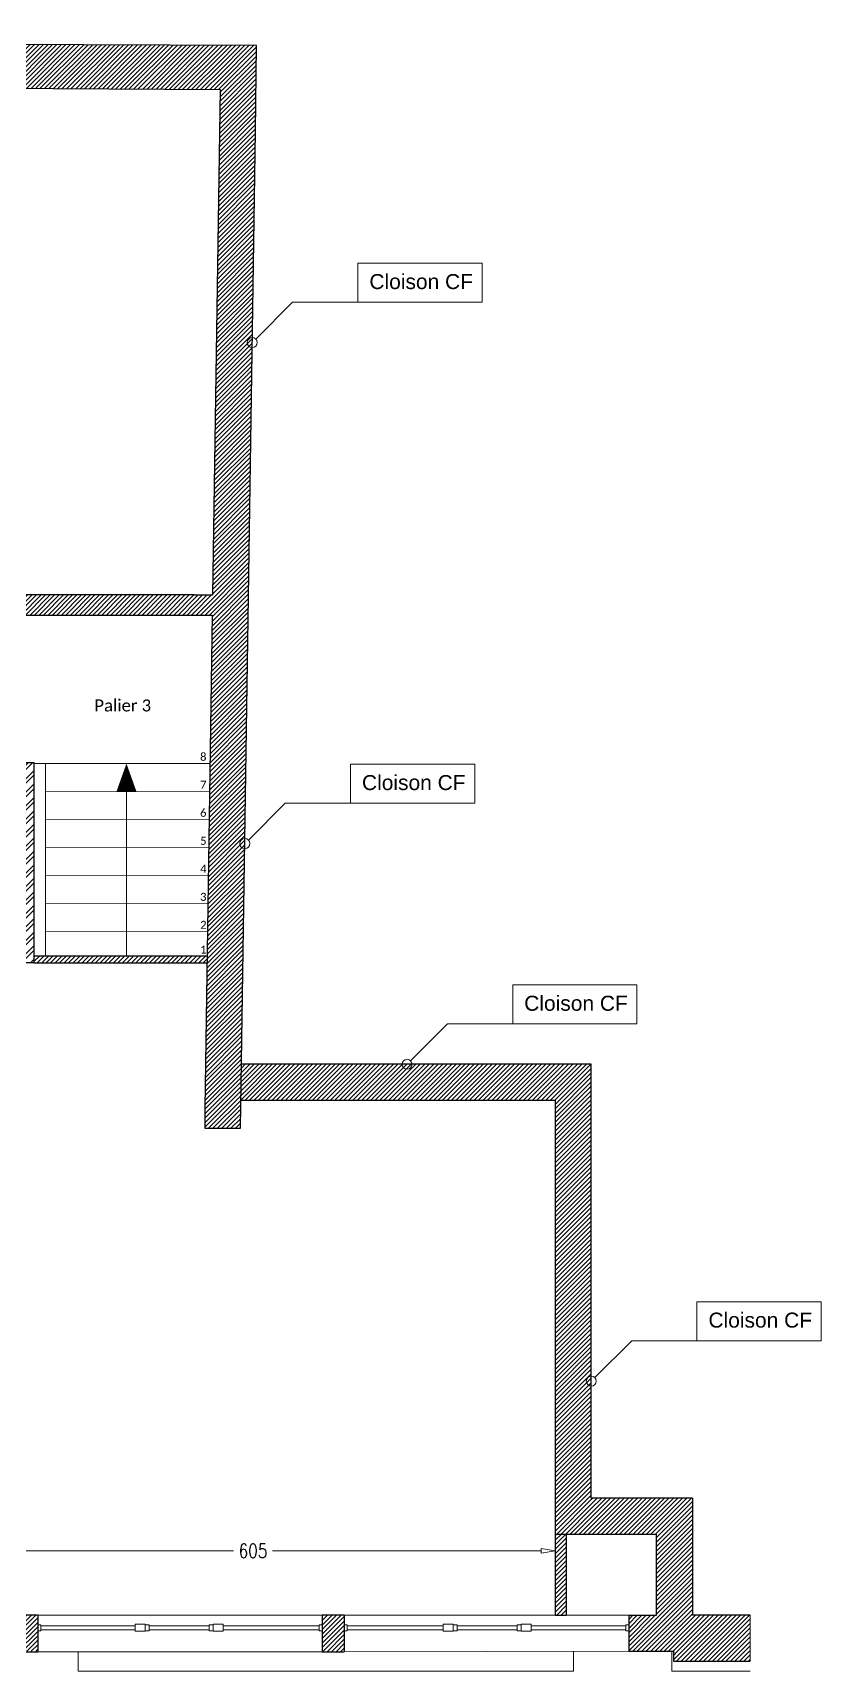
# Model space of a CAD drawing. Header units: millimetres. Extents: x -14819 to 43195, y -10328 to 20814.
# Drawn here: x 9009 to 9798, y 19176 to 20814 of the extents above; entities that cross this region are included whole.
import ezdxf
from ezdxf.enums import TextEntityAlignment as Align

# ---------------------------------------------------------------- set-up
doc = ezdxf.new("R2010")
doc.units = ezdxf.units.MM
doc.header["$PDMODE"] = 3
doc.linetypes.add('Chemin', pattern=[0.5, 0.3, -0.2])
for name, color, linetype, lineweight in [('-SOCNA- Fer- Coffrage', 173, 'Continuous', 25), ('01 - Gros Oeuvre', 7, 'Continuous', 25), ('05 - Menuiserie', 150, 'Continuous', 5), ('41 - Côtes Intérieures', 71, 'Continuous', 9), ('50 - Signes', 12, 'Continuous', 9), ('59 - TxT', 120, 'Continuous', 0), ('_Texte', 7, 'Continuous', 15), ('Escalier', 8, 'Continuous', 18), ('Etiquette', 7, 'Continuous', 13), ('Lignes', 92, 'Continuous', 9), ('Mur_coupe', 7, 'Continuous', 25), ('Mur_vu', 8, 'Continuous', 18)]:
    doc.layers.add(name, color=color, linetype=linetype, lineweight=lineweight)
doc.layers.add('10 - Hachures', color=7, linetype='Continuous', lineweight=18, true_color=0x646464)
doc.styles.add('CR_Cot', font='simplex.shx', dxfattribs={"width": 0.8})
doc.styles.add('Legend', font='calibri.ttf')
doc.styles.get("Standard").update_dxf_attribs({"font": 'arial.ttf'})
doc.dimstyles.get("Standard").update_dxf_attribs({"dimtxt": 14, "dimasz": 14, "dimexe": 0.18, "dimexo": 0.0625, "dimgap": 5, "dimtad": 0, "dimtoh": 1, "dimdec": 0, "dimzin": 0, "dimdsep": 46, "dimtxsty": 'CR_Cot', "dimblk": 'CLOSEDBLANK', "dimcen": 0, "dimse1": 1, "dimse2": 1, "dimadec": 0, "dimazin": 0, "dimtfac": 1, "dimtdec": 0, "dimtofl": 0, "dimtmove": 0, "dimatfit": 3, "dimfxl": 1, "dimtolj": 1, "dimtzin": 0, "dimarcsym": 0})
pattern_1 = [(45, (-6623.518, -9169.1808), (-2.245064, 2.245064), [])]
pattern_2 = [(45, (-15792.2125, -6420.9013), (-2.24506403, 2.24506403), [])]

# ---------------------------------------------------------------- blocks, each defined once
blk = doc.blocks.new('A$C8dbd40ad')
at = {"layer": 'Etiquette', "linetype": 'Continuous'}
for points in [[(-65.3, 0), (-102.1, -36.9)], [(0, 0), (-65.3, 0)]]:
    blk.add_lwpolyline(points, dxfattribs=at)
blk.add_circle((-105.7, -40.4), 5, dxfattribs=at)
blk = doc.blocks.new('_ClosedBlank')
at = {"color": 0, "linetype": 'ByBlock', "lineweight": -2}
for p, q in [((-1, 0.17), (0, 0)), ((-1, 0.17), (-1, -0.17)), ((0, 0), (-1, -0.17))]:
    blk.add_line(p, q, dxfattribs=at)
blk = doc.blocks.new('*D774')
at = {"layer": '41 - Côtes Intérieures', "color": 0, "lineweight": -2, "transparency": 16777216}
for p, q in [((8939.2, 9285.3), (9208.3, 9285.3)), ((9516.1, 9285.3), (9247.1, 9285.3))]:
    blk.add_line(p, q, dxfattribs=at)
at = {"layer": 'Defpoints', "color": 0, "lineweight": 18, "transparency": 16777216}
for p in [(9530.1, 9285.3), (8925.2, 9232), (9530.1, 9232, 195)]:
    blk.add_point(p, dxfattribs=at)
at = {"layer": '41 - Côtes Intérieures', "color": 0, "lineweight": -2, "transparency": 16777216, "xscale": 14, "yscale": 14, "zscale": 14, "rotation": 180}
blk.add_blockref('_ClosedBlank', (8925.2, 9285.3), dxfattribs=at)
at = {"layer": '41 - Côtes Intérieures', "color": 0, "lineweight": -2, "transparency": 16777216, "xscale": 14, "yscale": 14, "zscale": 14}
blk.add_blockref('_ClosedBlank', (9530.1, 9285.3), dxfattribs=at)
at = {"layer": '41 - Côtes Intérieures', "color": 0, "lineweight": 18, "transparency": 16777216, "insert": (9227.7, 9285.3), "char_height": 14, "attachment_point": 5, "style": 'CR_Cot'}
blk.add_mtext('\\A1;605', dxfattribs=at)
blk = doc.blocks.new('A$Cf71503db')
at = {"layer": '-SOCNA- Fer- Coffrage', "ltscale": 1.5}
h = blk.add_hatch(dxfattribs=at)
h.set_pattern_fill('ANSI32', color=8)
h.set_pattern_definition([(45, (-33377.676, -7507.592), (-6.735192, 6.735192), []), (45, (-33373.185, -7507.592), (-6.735192, 6.735192), [])])
h.paths.add_polyline_path([(2384, 898.2), (2384, 698.2), (2404, 698.2), (2404, 898.2)])
h.paths.add_polyline_path([(2224, 698.2), (2224, 898.2), (2204, 898.2), (2204, 698.2)])
at = {"layer": '10 - Hachures', "lineweight": 18}
h = blk.add_hatch(dxfattribs=at)
h.set_pattern_fill('ANSI31', color=256)
h.set_pattern_definition(pattern_1)
h.paths.add_polyline_path([(1144.6, 1622.2), (1144.6, 1578.2), (2590.3, 1571.2), (2590.3, 1615.2), (1559.5, 1620.2)])
h = blk.add_hatch(dxfattribs=at)
h.set_pattern_fill('ANSI31', color=256)
h.set_pattern_definition(pattern_1)
h.paths.add_polyline_path([(2625.7, 1529.4), (2626.9, 1615), (2590.3, 1615.2), (2590.3, 1571.2), (2582.8, 1065.8), (2564.8, 1065.8), (2564.8, 1045.8), (2582.5, 1045.8), (2575.2, 552.8), (2575.2, 532.8), (2610.9, 532.8)])
h = blk.add_hatch(dxfattribs=at)
h.set_pattern_fill('ANSI31', color=256)
h.set_pattern_definition(pattern_1)
h.paths.add_polyline_path([(2040.9, 1065.8), (2564.8, 1065.8), (2564.8, 1045.8), (2040.9, 1045.8)])
h = blk.add_hatch(dxfattribs=at)
h.set_pattern_fill('ANSI31', color=256)
h.set_pattern_definition(pattern_1)
h.paths.add_polyline_path([(2577.4, 705.2), (2415.6, 705.2), (2415.6, 705.2), (2404, 705.2), (2404, 698.2), (2577.3, 698.2)])
at = {"layer": '10 - Hachures'}
h = blk.add_hatch(dxfattribs=at)
h.set_pattern_fill('ANSI31', color=256, style=0)
h.set_pattern_definition(pattern_2)
h.paths.add_polyline_path([(2925.7, 596.7), (2611.8, 596.7), (2611.3, 560.7), (2925.7, 560.7)], flags=0)
h = blk.add_hatch(dxfattribs=at)
h.set_pattern_fill('ANSI31', color=256, style=0)
h.set_pattern_definition(pattern_2)
h.paths.add_polyline_path([(2925.7, 596.7), (2925.7, 127), (2961.7, 127), (2961.7, 596.7)], flags=0)
h = blk.add_hatch(dxfattribs=at)
h.set_pattern_fill('ANSI31', color=256, style=0)
h.set_pattern_definition(pattern_2)
h.paths.add_polyline_path([(2961.7, 163), (2961.7, 127), (3062.9, 127), (3062.9, 163)], flags=0)
at = {"layer": '10 - Hachures', "lineweight": 18}
h = blk.add_hatch(dxfattribs=at)
h.set_pattern_fill('ANSI31', color=256)
h.set_pattern_definition(pattern_1)
h.paths.add_polyline_path([(2936.7, 127), (2925.7, 127), (2925.7, 46), (2936.7, 46)])
at = {"layer": '10 - Hachures'}
h = blk.add_hatch(dxfattribs=at)
h.set_pattern_fill('ANSI31', color=256, style=0)
h.set_pattern_definition(pattern_2)
h.paths.add_polyline_path([(3026.9, 127), (3026.9, 46), (3062.9, 46), (3062.9, 127)], flags=0)
h = blk.add_hatch(dxfattribs=at)
h.set_pattern_fill('ANSI31', color=256, style=0)
h.set_pattern_definition(pattern_2)
h.paths.add_polyline_path([(69.9, 46), (8.3, 46), (9.9, 10), (69.9, 10), (884.8, 10), (884.8, 46), (69.9, 46)])
h.paths.add_polyline_path([(1484.8, 46), (1478.8, 46), (1478.8, 10), (1647.4, 10), (1647.4, 46), (1559.5, 46)])
h.paths.add_polyline_path([(1170.8, 46), (1170.8, 10), (1192.8, 10), (1192.8, 46)])
h.paths.add_polyline_path([(2401.9, 46), (2241, 46), (2241, 10), (2407.9, 10), (2407.9, 46)])
h.paths.add_polyline_path([(3005.1, 46), (2999.1, 46), (2999.1, 10), (3026.9, 10), (3026.9, 46)])
h = blk.add_hatch(dxfattribs=at)
h.set_pattern_fill('ANSI31', color=256, style=0)
h.set_pattern_definition(pattern_2)
h.paths.add_polyline_path([(1933.4, 46), (1933.4, 10), (1955.4, 10), (1955.4, 46)])
h.paths.add_polyline_path([(2714.5, 46), (2692.5, 46), (2692.5, 9.5), (2714.5, 9.5), (2714.5, 30)])
h = blk.add_hatch(dxfattribs=at)
h.set_pattern_fill('ANSI31', color=256, style=0)
h.set_pattern_definition(pattern_2)
h.paths.add_polyline_path([(3042.3, 46), (3026.9, 46), (3026.9, 10), (3120.8, 10), (3120.8, 46), (3062.9, 46)], flags=0)
h = blk.add_hatch(dxfattribs=at)
h.set_pattern_fill('ANSI31', color=256, style=0)
h.set_pattern_definition(pattern_2)
h.paths.add_polyline_path([(3043.8, 10), (3043.8, 0), (3120.8, 0), (3120.8, 10), (3062.9, 10)], flags=0)
at = {"layer": '-SOCNA- Fer- Coffrage', "color": 4, "ltscale": 1.5}
for p, q in [((2384, 898.2, 487.5), (2404, 898.2, 487.5)), ((2404, 898.2, 487.5), (2404, 698.2, 487.5)), ((2404, 698.2, 487.5), (2384, 698.2, 487.5))]:
    blk.add_line(p, q, dxfattribs=at)
at = {"layer": '01 - Gros Oeuvre'}
for p, q in [((2714.5, 46), (2692.5, 46)), ((2692.5, 46), (2692.5, 9.5)), ((2363.2, 9.5), (2407.9, 9.5)), ((2692.5, 9.5), (2714.5, 9.5)), ((2999.1, 10), (3043.8, 10)), ((3043.8, 10), (3043.8, 0)), ((3043.8, 0), (3120.8, 0))]:
    blk.add_line(p, q, dxfattribs=at)
at = {"layer": '05 - Menuiserie', "extrusion": (0, 0, -1)}
for p, q in [((2407.9, 36.5), (2410.9, 36.5)), ((2407.9, 36.5), (2407.9, 30.5)), ((2410.9, 36.5), (2410.9, 30.5)), ((2505.5, 37), (2515.5, 37)), ((2505.5, 37), (2505.5, 30)), ((2515.5, 37), (2515.5, 30)), ((2515.5, 36.5), (2519.5, 36.5)), ((2515.5, 36.5), (2515.5, 30.5)), ((2519.5, 36.5), (2519.5, 30.5)), ((2579.5, 36.5), (2583.5, 36.5)), ((2579.5, 36.5), (2579.5, 30.5)), ((2583.5, 37), (2593.5, 37)), ((2583.5, 37), (2583.5, 30)), ((2583.5, 36.5), (2583.5, 30.5)), ((2593.5, 37), (2593.5, 30)), ((2714.5, 36.5), (2717.5, 36.5)), ((2714.5, 36.5), (2714.5, 30.5)), ((2717.5, 36.5), (2717.5, 30.5)), ((2813.5, 37), (2823.5, 37)), ((2813.5, 37), (2813.5, 30)), ((2823.5, 37), (2823.5, 30)), ((2823.5, 36.5), (2827.5, 36.5)), ((2823.5, 36.5), (2823.5, 30.5)), ((2827.5, 36.5), (2827.5, 30.5)), ((2887.5, 36.5), (2891.5, 36.5)), ((2887.5, 36.5), (2887.5, 30.5)), ((2891.5, 37), (2901.5, 37)), ((2891.5, 37), (2891.5, 30)), ((2891.5, 36.5), (2891.5, 30.5)), ((2901.5, 37), (2901.5, 30)), ((2410.9, 30.5), (2407.9, 30.5)), ((2515.5, 30), (2505.5, 30)), ((2519.5, 30.5), (2515.5, 30.5)), ((2583.5, 30.5), (2579.5, 30.5)), ((2593.5, 30), (2583.5, 30)), ((2717.5, 30.5), (2714.5, 30.5)), ((2823.5, 30), (2813.5, 30)), ((2827.5, 30.5), (2823.5, 30.5)), ((2891.5, 30.5), (2887.5, 30.5)), ((2901.5, 30), (2891.5, 30))]:
    blk.add_line(p, q, dxfattribs=at)
at = {"layer": '05 - Menuiserie'}
for p, q in [((2410.9, 35.5), (2505.5, 35.5)), ((2410.9, 35.5), (2410.9, 31.5)), ((2505.5, 35.5), (2505.5, 31.5)), ((2519.5, 35.5), (2579.5, 35.5)), ((2519.5, 35.5), (2519.5, 31.5)), ((2579.5, 35.5), (2579.5, 31.5)), ((2593.5, 35.5), (2689.5, 35.5)), ((2593.5, 35.5), (2593.5, 31.5)), ((2692.5, 36.5), (2689.5, 36.5)), ((2689.5, 36.5), (2689.5, 30.5)), ((2689.5, 35.5), (2689.5, 31.5)), ((2692.5, 36.5), (2692.5, 30.5)), ((2717.5, 35.5), (2813.5, 35.5)), ((2717.5, 35.5), (2717.5, 31.5)), ((2813.5, 35.5), (2813.5, 31.5)), ((2827.5, 35.5), (2887.5, 35.5)), ((2827.5, 35.5), (2827.5, 31.5)), ((2887.5, 35.5), (2887.5, 31.5)), ((2901.5, 35.5), (2996.1, 35.5)), ((2901.5, 35.5), (2901.5, 31.5)), ((2999.1, 36.5), (2996.1, 36.5)), ((2996.1, 36.5), (2996.1, 30.5)), ((2996.1, 35.5), (2996.1, 31.5)), ((2999.1, 36.5), (2999.1, 30.5)), ((2505.5, 31.5), (2410.9, 31.5)), ((2579.5, 31.5), (2519.5, 31.5)), ((2689.5, 31.5), (2593.5, 31.5)), ((2689.5, 30.5), (2692.5, 30.5)), ((2813.5, 31.5), (2717.5, 31.5)), ((2887.5, 31.5), (2827.5, 31.5)), ((2996.1, 31.5), (2901.5, 31.5)), ((2996.1, 30.5), (2999.1, 30.5))]:
    blk.add_line(p, q, dxfattribs=at)
at = {"layer": '50 - Signes', "elevation": 195, "flags": 128}
blk.add_lwpolyline([(2496.7, 869.3, 20, 0, 0), (2496.7, 897.3, 0, 0, 0)], format="xyseb", dxfattribs=at)
blk.add_lwpolyline([(2496.7, 705.3), (2496.7, 869.3)], dxfattribs=at)
at = {"layer": 'Escalier', "elevation": 195, "flags": 128}
for points in [[(2404, 897.2), (2580.7, 897.3)], [(2415.6, 869.2), (2580.3, 869.3)], [(2415.6, 841.2), (2579.9, 841.3)], [(2415.6, 813.2), (2579.5, 813.3)], [(2415.6, 785.2), (2579.1, 785.3)], [(2415.6, 757.2), (2578.6, 757.3)], [(2415.6, 729.2), (2578.2, 729.3)]]:
    blk.add_lwpolyline(points, dxfattribs=at)
at = {"layer": 'Etiquette', "linetype": 'Continuous'}
for points in [[(2852.6, 1397.5), (2728.2, 1397.5), (2728.2, 1358.5), (2852.6, 1358.5)], [(2845.2, 896.7), (2720.8, 896.7), (2720.8, 857.7), (2845.2, 857.7)], [(3007.4, 676.1), (2883.1, 676.1), (2883.1, 637.1), (3007.4, 637.1)], [(3191.8, 359.4), (3067.4, 359.4), (3067.4, 320.4), (3191.8, 320.4)]]:
    blk.add_lwpolyline(points, close=True, dxfattribs=at)
at = {"layer": 'Lignes', "color": 7}
blk.add_line((3120.8, 46), (3120.8, 0), dxfattribs=at)
at = {"layer": 'Mur_coupe'}
for p, q in [((2626.9, 1615), (-68.5, 1627.8)), ((-0.4, 1583.8), (2590.3, 1571.2)), ((2590.3, 1571.2), (2582.8, 1065.8)), ((2610.9, 532.8), (2625.7, 1529.4)), ((2564.8, 1065.8), (2040.9, 1065.8)), ((2041.9, 1045.8), (2564.8, 1045.8)), ((2564.8, 1045.8), (2582.5, 1045.8)), ((2582.5, 1045.8), (2575.2, 552.8)), ((2961.7, 596.7), (2611.8, 596.7)), ((2961.7, 163), (2961.7, 596.7)), ((2611.3, 560.7), (2925.7, 560.7)), ((2615, 560.7), (2925.7, 560.7)), ((2615, 560.7), (2925.7, 560.7)), ((2925.7, 560.7), (2925.7, 127)), ((2925.7, 560.7), (2925.7, 127)), ((2925.7, 560.7), (2925.7, 127)), ((2575.2, 532.8), (2610.9, 532.8)), ((3062.9, 163), (2961.7, 163)), ((3062.9, 163), (3062.9, 46)), ((2925.7, 127), (3026.9, 127)), ((3026.9, 46), (3026.9, 127)), ((2407.9, 46), (2241, 46)), ((2407.9, 46), (2407.9, 9.5)), ((2714.5, 46), (2692.5, 46)), ((2692.5, 46), (2692.5, 9.5)), ((2714.5, 46), (2714.5, 9.5)), ((2999.1, 46), (3026.9, 46)), ((2999.1, 46), (2999.1, 10)), ((3120.8, 46), (3062.9, 46))]:
    blk.add_line(p, q, dxfattribs=at)
for points in [[(2625.7, 1529.4), (2626.9, 1615)], [(2564.8, 1065.8), (2582.8, 1065.8)], [(2575.2, 552.8), (2575.2, 532.8)], [(2925.7, 127), (2925.7, 46)], [(2936.7, 127), (2936.7, 46)], [(2925.7, 46), (2936.7, 46)]]:
    blk.add_lwpolyline(points, dxfattribs=at)
at = {"layer": 'Mur_coupe', "elevation": 487.5}
for points in [[(2404, 705.2), (2577.3, 705.2)], [(2404, 698.2), (2577.3, 698.2)]]:
    blk.add_lwpolyline(points, dxfattribs=at)
at = {"layer": 'Mur_vu'}
for p, q in [((2407.9, 46), (2692.5, 46)), ((2407.9, 46), (2692.5, 46)), ((2714.5, 46), (2999.1, 46)), ((2714.5, 46), (2999.1, 46)), ((2448.4, 9.5), (2448.4, -10)), ((2943.9, 9.5), (2943.9, -10)), ((3042.3, 9.5), (3042.3, -10)), ((2687.6, -10), (2448.4, -10)), ((2943.9, -10), (2687.6, -10)), ((3120.8, -10), (3042.3, -10))]:
    blk.add_line(p, q, dxfattribs=at)
at = {"layer": 'Mur_vu', "elevation": 195, "flags": 128}
blk.add_lwpolyline([(2415.6, 897.2), (2415.6, 705.2)], dxfattribs=at)
at = {"layer": 'Mur_vu', "lineweight": 18, "elevation": 195}
blk.add_lwpolyline([(2415.6, 705.2), (2404, 705.2)], dxfattribs=at)
at = {"layer": 'Mur_vu'}
for points in [[(2407.9, 9.5), (2692.5, 9.5)], [(2999.1, 10), (2714.5, 9.5)]]:
    blk.add_lwpolyline(points, dxfattribs=at)
at = {"layer": 'Etiquette', "lineweight": 18}
for p in [(2728.2, 1358.5), (2720.8, 857.7), (2883.1, 637.1), (3067.4, 320.4)]:
    blk.add_blockref('A$C8dbd40ad', p, dxfattribs=at)
at = {"layer": '59 - TxT', "linetype": 'Chemin', "ltscale": 0.1, "style": 'Legend'}
for s, p in [('8', (2576.7, 900.1, 195)), ('7', (2576.7, 872.1, 195)), ('6', (2576.7, 844.1, 195)), ('5', (2576.8, 816.1, 195)), ('4', (2576.8, 788.1, 195)), ('3', (2576.7, 760.1, 195)), ('2', (2576.8, 732.1, 195)), ('1', (2576.8, 707.4, 195))]:
    blk.add_text(s, height=8, dxfattribs=at).set_placement(p, align=Align.RIGHT)
at = {"layer": '59 - TxT', "linetype": 'Continuous', "char_height": 15, "attachment_point": 1}
for insert in [(2739.7, 1386.6), (2732.3, 885.8), (2894.6, 665.2), (3078.9, 348.5)]:
    blk.add_mtext_dynamic_manual_height_columns('Cloison CF', width=195.135, gutter_width=118.1, heights=[0], dxfattribs=dict(at, insert=insert))
at = {"layer": '_Texte', "linetype": 'Chemin', "ltscale": 0.1, "style": 'Legend'}
blk.add_text('Palier 3', height=12, dxfattribs=at).set_placement((2464.6, 949.4, 195))
at = {"layer": '41 - Côtes Intérieures', "lineweight": 18}
dim = blk.add_linear_dim(base=(2925.7, 110.3, -195), p1=(2320.8, 57, -195), p2=(2925.7, 57), dimstyle='Standard', dxfattribs=at)
dim.commit()
dim.dimension.update_dxf_attribs({"geometry": '*D774', "text_midpoint": (2623.3, 110.3, -195), "insert": (-6604.4, -9175)})

msp = doc.modelspace()

# ---------------------------------------------------------------- block references
at = {"layer": '41 - Côtes Intérieures'}
msp.add_blockref('A$Cf71503db', (6605.91, 19185.93), dxfattribs=at)

doc.saveas('drawing.dxf')
